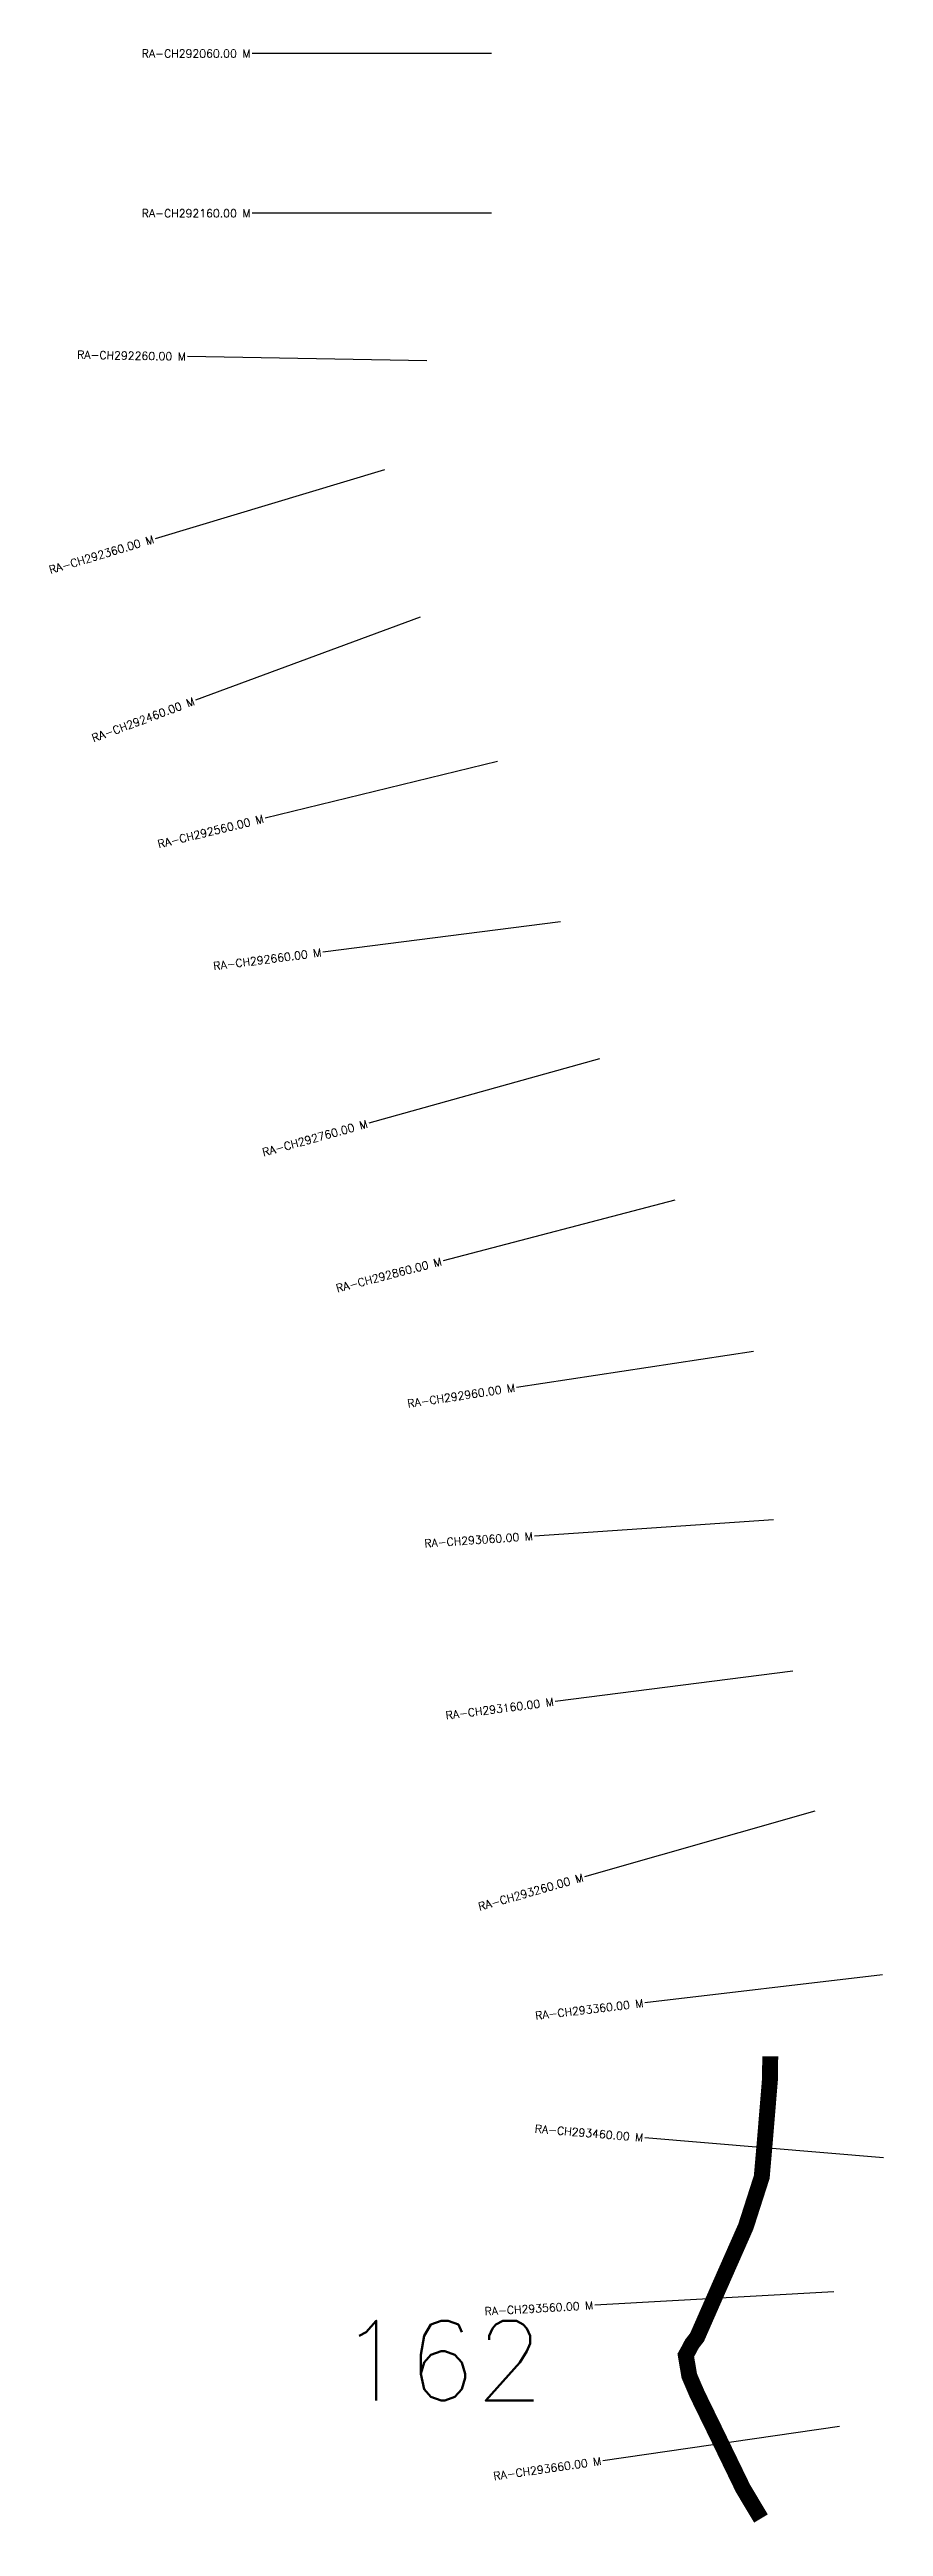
# Model space of a CAD drawing. Header units: metres. Extents: x 282038 to 285798, y 2017416 to 2020462.
# Drawn here: x 282038 to 282560, y 2018912 to 2020462 of the extents above; entities that cross this region are included whole.
import ezdxf
from ezdxf.enums import TextEntityAlignment as Align

# ---------------------------------------------------------------- set-up
doc = ezdxf.new("R2010")
doc.units = ezdxf.units.M
doc.header["$MEASUREMENT"] = 0
for name, color, linetype in [('ARTIFICIALLY PROTECTED', 4, 'Continuous'), ('CS', 134, 'Continuous'), ('CSMark', 6, 'Continuous')]:
    doc.layers.add(name, color=color, linetype=linetype)
doc.styles.get("Standard").update_dxf_attribs({"font": 'simplex.shx'})

msp = doc.modelspace()

# ---------------------------------------------------------------- linework, layer by layer
at = {"layer": 'ARTIFICIALLY PROTECTED', "const_width": 10, "flags": 128}
msp.add_lwpolyline([(282489.1, 2019206.1), (282489, 2019192.4), (282485.6, 2019151.3), (282483.8, 2019130.6), (282473.8, 2019099.5), (282456.7, 2019060.8), (282443.3, 2019030.3), (282440.1, 2019026.2), (282437.6, 2019021.5), (282436.2, 2019019), (282438.4, 2019006.1), (282443.3, 2018994.7), (282454.1, 2018972.6), (282472, 2018935.7), (282483.3, 2018916.8)], dxfattribs=at)
at = {"layer": 'CS'}
for p, q in [((282314.5, 2020459.9), (282164.5, 2020459.9)), ((282314.5, 2020359.9), (282164.5, 2020359.9)), ((282274, 2020267.6), (282124, 2020270.2)), ((282247.4, 2020199.2), (282103.7, 2020156.2)), ((282269.8, 2020107.1), (282129.1, 2020055.1)), ((282318.3, 2020016.8), (282172.6, 2019981.2)), ((282357.6, 2019916.3), (282208.8, 2019897.3)), ((282382.2, 2019830.5), (282237.7, 2019790.4)), ((282429.3, 2019742), (282284.2, 2019704.2)), ((282478.6, 2019647.3), (282330.2, 2019624.9)), ((282491.1, 2019542), (282341.4, 2019531.8)), ((282503.2, 2019447.2), (282354.4, 2019428.2)), ((282517.1, 2019359.7), (282372.8, 2019318.6)), ((282559.5, 2019257.2), (282410.6, 2019239.6)), ((282560.1, 2019142.6), (282410.6, 2019155.1)), ((282528.9, 2019058.8), (282379.2, 2019050.4)), ((282532.6, 2018974.3), (282384.2, 2018953))]:
    msp.add_line(p, q, dxfattribs=at)

# ---------------------------------------------------------------- texts
at = {"insert": (282218.7, 2019040.6), "char_height": 50, "attachment_point": 1}
msp.add_mtext_dynamic_manual_height_columns('162', width=84.374, gutter_width=1, heights=[74.2], dxfattribs=at)
at = {"layer": 'CSMark'}
for s, p in [('RA-CH292060.00 M', (282163.5, 2020459.9)), ('RA-CH292160.00 M', (282163.5, 2020359.9))]:
    msp.add_text(s, height=5, dxfattribs=at).set_placement(p, align=Align.MIDDLE_RIGHT)
for s, rotation, p in [('RA-CH292260.00 M', 359.0362, (282123, 2020270.2)), ('RA-CH292360.00 M', 16.6315, (282102.7, 2020156)), ('RA-CH292460.00 M', 20.2858, (282128.2, 2020054.7)), ('RA-CH292560.00 M', 13.7207, (282171.6, 2019981)), ('RA-CH292660.00 M', 7.2807, (282207.8, 2019897.2)), ('RA-CH292760.00 M', 15.5392, (282236.7, 2019790.1)), ('RA-CH292860.00 M', 14.5984, (282283.2, 2019703.9)), ('RA-CH292960.00 M', 8.5672, (282329.2, 2019624.8)), ('RA-CH293060.00 M', 3.8709, (282340.4, 2019531.8)), ('RA-CH293160.00 M', 7.27, (282353.4, 2019428.1)), ('RA-CH293260.00 M', 15.8871, (282371.9, 2019318.3)), ('RA-CH293360.00 M', 6.7543, (282409.6, 2019239.5)), ('RA-CH293460.00 M', 355.2175, (282409.6, 2019155.2)), ('RA-CH293560.00 M', 3.2316, (282378.2, 2019050.3)), ('RA-CH293660.00 M', 8.1638, (282383.2, 2018952.9))]:
    msp.add_text(s, height=5, rotation=rotation, dxfattribs=at).set_placement(p, align=Align.MIDDLE_RIGHT)

doc.saveas('drawing.dxf')
